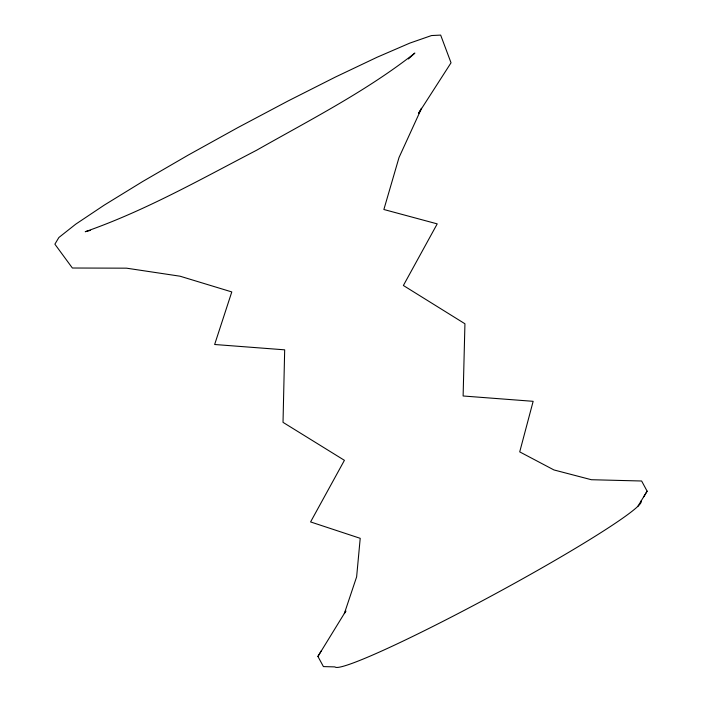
<?xml version="1.0" encoding="UTF-8"?>
<svg xmlns="http://www.w3.org/2000/svg" width="702" height="702" viewBox="0 0 702 702"><rect width="100%" height="100%" fill="white"/><g stroke="black" fill="none" stroke-linecap="round" stroke-linejoin="round"><path stroke-width="1.05" d="M641.049 501.026A174.078 12.145 -28.4 0 1 495.928 593.488A174.078 12.145 -28.4 0 1 334.977 666.9L323.42 666.593L317.927 656.44L321.27 650.842M345.867 611.038L344.331 613.601L356.625 576.868L360.214 538.32L310.582 521.937L344.419 460.319L283.02 422.35L284.679 349.833L214.645 344.498L231.792 291.927L180.028 276.202L126.509 268.173L72.376 268.015L54.879 244.173L58.871 237.504L75.737 224.166L104.326 205.072L142.69 181.511L188.215 155.098L237.794 127.632L288.057 100.983L335.574 76.974L377.114 57.231L409.828 43.103L431.511 35.556L440.663 35.1L451.035 62.803L418.515 113.364L421.56 108.266L399.017 157.52L383.871 209.503L437.214 223.877L403.378 285.495L464.935 323.762L463.118 395.989L533.151 401.316L519.717 451.877L553.922 469.936L591.356 479.72L641.628 481.002L647.121 491.163L643.769 496.762M317.927 656.44L345.753 611.17M637.881 506.317L647.121 491.163M408.415 58.986L414.873 53.062C366.075 91.374 310.363 119.717 256.59 150.254C200.518 179.37 145.06 210.837 85.232 231.713L90.505 230.37"/></g></svg>
